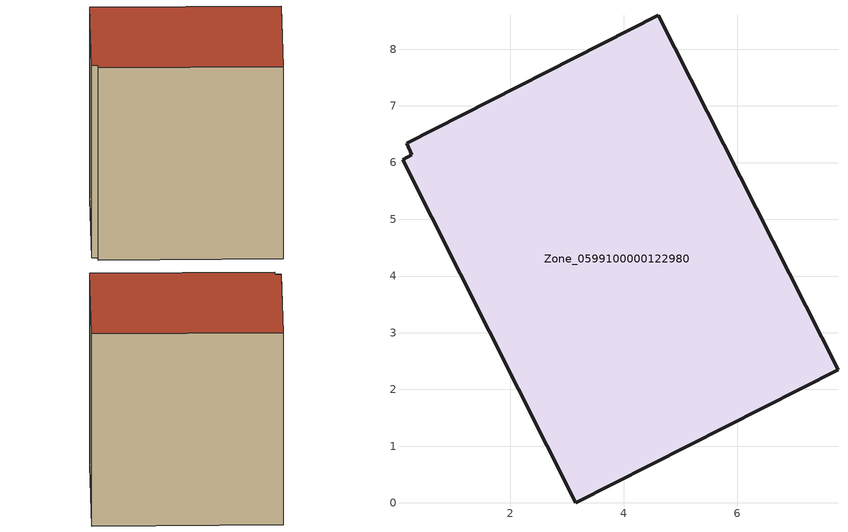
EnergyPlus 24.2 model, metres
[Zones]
Zone_0599100000122980
 floor ground (C_G): 0.18,6.34 4.61,8.6 7.78,2.35 3.16,0 0.1,6.05 0.27,6.14 z0
 wall outside (C_F): 7.78,2.35 4.61,8.6 0.18,6.34 0.27,6.14 0.1,6.05 3.16,0 7.78,2.35 z0:7.79
 roof outside (C_R): 4.61,8.6 0.18,6.34 0.27,6.14 0.1,6.05 3.16,0 7.78,2.35 z7.79
[BUILDING]
Pand.0599100000122980: North Axis=0; Terrain=City; Loads Convergence Tolerance Value=0.04; Temperature Convergence Tolerance Value=0.4; Solar Distribution=FullExterior; Maximum Number of Warmup Days=25; Minimum Number of Warmup Days=1
[Site:Location]
Rotterdam.The.Hague.AP_ZH_NLD Design_Conditions: Latitude=51.96; Longitude=4.45; Time Zone=1; Elevation=-4.5
[SITE:GROUNDTEMPERATURE:BUILDINGSURFACE]
18, 18, 18, 18, 18, 18, 18, 18, 18, 18, 18, 18
[MATERIAL] Thermal Absorptance=0.9; Solar Absorptance=0.7; Visible Absorptance=0.7
Name | Roughness | Thickness | Conductivity | Density | Specific Heat
G.TC.1946 | MediumSmooth | 0.15 | 1 | 540 | 1210
F.TC.1946 | Rough | 0.3 | 0.857143 | 1920 | 840
R.TC.1946 | MediumRough | 0.2 | 0.909091 | 1500 | 1000
[CONSTRUCTION]
C_G: G.TC.1946
C_F: F.TC.1946
C_R: R.TC.1946
[ZONE]
Zone_0599100000122980: Type=1; Multiplier=1; Ceiling Height=Autocalculate; Volume=Autocalculate; Floor Area=autocalculate; Part of Total Floor Area=Yes
[ZONEINFILTRATION:DESIGNFLOWRATE]
Infil_Zone_0599100000122980: Zone or ZoneList or Space or SpaceList=Zone_0599100000122980; Schedule=AlwaysOn; Design Flow Rate Calculation Method=Flow/Area; Flow Rate per Floor Area=0.003; Constant Term Coefficient=1; Temperature Term Coefficient=0; Velocity Term Coefficient=0; Velocity Squared Term Coefficient=0
[HVACTEMPLATE:ZONE:IDEALLOADSAIRSYSTEM]
Zone_0599100000122980: Maximum Heating Supply Air Temperature=50; Minimum Cooling Supply Air Temperature=13; Maximum Heating Supply Air Humidity Ratio=0.0156; Minimum Cooling Supply Air Humidity Ratio=0.0077; Heating Limit=NoLimit; Cooling Limit=NoLimit; Dehumidification Control Type=ConstantSensibleHeatRatio; Cooling Sensible Heat Ratio=0.7; Dehumidification Setpoint=60; Humidification Control Type=None; Humidification Setpoint=30; Outdoor Air Method=None; Outdoor Air Flow Rate per Person=0.00944; Outdoor Air Flow Rate per Zone Floor Area=0; Outdoor Air Flow Rate per Zone=0; Demand Controlled Ventilation Type=None; Outdoor Air Economizer Type=NoEconomizer; Heat Recovery Type=None; Sensible Heat Recovery Effectiveness=0.7; Latent Heat Recovery Effectiveness=0.65
[ZONECONTROL:THERMOSTAT]
ThermostatControl_Zone_0599100000122980: Zone or ZoneList=Zone_0599100000122980; Control Type Schedule=DualSetpointControlType; Control 1=Thermostat_Zone_0599100000122980; Temperature Difference Between Cutout And Setpoint=0
[THERMOSTATSETPOINT:DUALSETPOINT]
Thermostat_Zone_0599100000122980: Heating Setpoint Temperature Schedule=HeatingSetpoint_Zone_0599100000122980; Cooling Setpoint Temperature Schedule=CoolingSetpoint_Zone_0599100000122980
[SCHEDULE:COMPACT]
HeatingSetpoint_Zone_0599100000122980: Through: 12/31, For: AllDays, Until: 24:00, 21
CoolingSetpoint_Zone_0599100000122980: Through: 12/31, For: AllDays, Until: 24:00, 24
DualSetpointControlType: Through: 12/31, For: AllDays, Until: 24:00, 4
AlwaysOn: Through: 12/31, For: AllDays, Until: 24:00, 1
